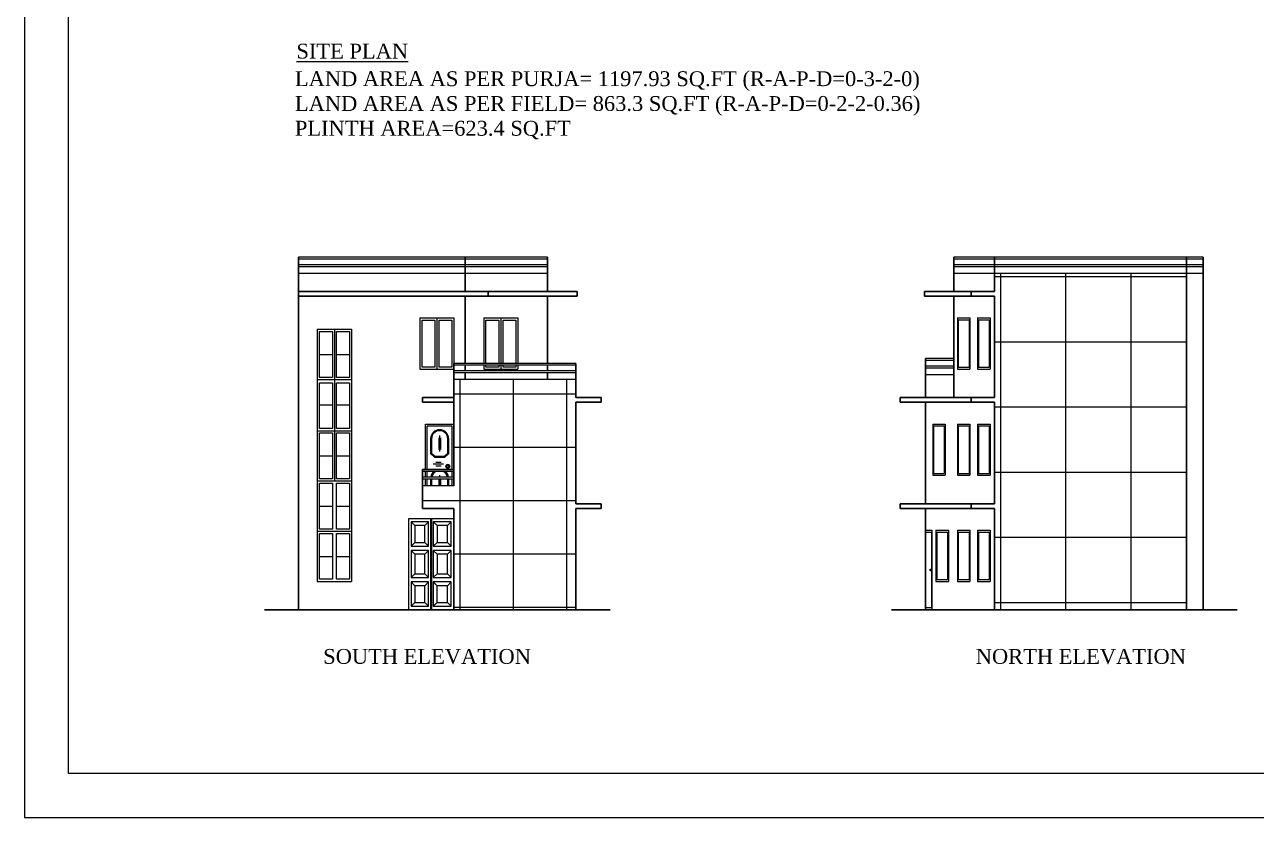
# Model space of a CAD drawing. Header units: inches. Extents: x 45643 to 67490, y -6777 to -1282.
# Drawn here: x 58262 to 59561, y -5508 to -4671 of the extents above; entities that cross this region are included whole.
import ezdxf

# ---------------------------------------------------------------- set-up
doc = ezdxf.new("R2010")
doc.units = ezdxf.units.IN
doc.header["$MEASUREMENT"] = 0
for name, color, linetype, lineweight in [('1', 7, 'Continuous', 25), ('A_hatch', 253, 'Continuous', 5), ('ELE1', 3, 'Continuous', 9), ('ELEVATION', 6, 'Continuous', 30)]:
    doc.layers.add(name, color=color, linetype=linetype, lineweight=lineweight)
doc.styles.get("Standard").update_dxf_attribs({"font": 'times.ttf'})

msp = doc.modelspace()

# ---------------------------------------------------------------- hatches: boundary and pattern name
at = {"layer": 'A_hatch', "ltscale": 5}
h = msp.add_hatch(dxfattribs=at)
h.set_pattern_fill('ANSI37', color=11, scale=550, angle=45)
h.set_pattern_definition([(90, (-3752.6, -5280.86), (-68.75, 0), []), (180, (-3752.6, -5280.86), (-7e-15, -68.75), [])])
h.paths.add_polyline_path([(59284.5, -5176.7), (59260.1, -5176.7), (59260.1, -5181.7), (59284.5, -5181.7), (59284.5, -5288.7), (59487.2, -5288.7), (59487.2, -4933.7), (59284.5, -4933.7), (59284.5, -4952.7), (59260.1, -4952.7), (59260.1, -4957.7), (59284.5, -4957.7), (59284.5, -5064.7), (59260.1, -5064.7), (59260.1, -5069.7), (59284.5, -5069.7)])
h = msp.add_hatch(dxfattribs=at)
h.set_pattern_fill('ANSI37', color=11, scale=450, angle=45)
h.set_pattern_definition([(90, (-2366.38, -5285.86), (-56.25, 0), []), (180, (-2366.38, -5285.86), (-7e-15, -56.25), [])])
h.paths.add_polyline_path([(58843.4, -5069.7), (58870.1, -5069.7), (58870.1, -5064.7), (58843.4, -5064.7), (58843.4, -5045.7), (58714.7, -5045.7), (58714.7, -5059.7), (58714.7, -5157.7), (58709.2, -5157.7), (58709.2, -5157.7), (58708.2, -5157.7), (58686.7, -5157.7), (58686.7, -5157.7), (58684.7, -5157.7), (58681.7, -5157.7), (58681.7, -5181.7), (58714.7, -5181.7), (58714.7, -5288.7), (58843.4, -5288.7), (58843.4, -5181.7), (58870.1, -5181.7), (58870.1, -5176.7), (58843.4, -5176.7)])

# ---------------------------------------------------------------- linework, layer by layer
at = {"color": 5}
for p, q in [((58678.7, -4980.7), (58714.7, -4980.7)), ((58678.7, -4980.7), (58678.7, -5034.7)), ((58696.7, -4980.7), (58696.7, -5034.7)), ((58714.7, -4980.7), (58714.7, -5034.7)), ((58746.1, -4980.7), (58782.1, -4980.7)), ((58746.1, -4980.7), (58746.1, -5028.7)), ((58764.1, -4980.7), (58764.1, -5028.7)), ((58782.1, -4980.7), (58782.1, -5028.7)), ((59245.5, -4980.7), (59258.8, -4980.7)), ((59245.5, -4980.7), (59245.5, -5034.7)), ((59246.5, -4982.7), (59257.8, -4982.7)), ((59246.5, -4982.7), (59246.5, -5032.7)), ((59257.8, -4982.7), (59257.8, -5032.7)), ((59258.8, -4980.7), (59258.8, -5034.7)), ((59266.8, -4980.7), (59280, -4980.7)), ((59266.8, -4980.7), (59266.8, -5034.7)), ((59267.8, -4982.7), (59279, -4982.7)), ((59267.8, -4982.7), (59267.8, -5032.7)), ((59279, -4982.7), (59279, -5032.7)), ((59280, -4980.7), (59280, -5034.7)), ((58570.7, -4992.7), (58588.7, -4992.7)), ((58570.7, -4992.7), (58589.7, -4992.7)), ((58570.7, -4992.7), (58606.7, -4992.7)), ((58570.7, -4992.7), (58570.7, -5081.7)), ((58588.7, -4992.7), (58588.7, -5045.7)), ((58606.7, -4992.7), (58606.7, -5081.7)), ((58573.1, -5019.3), (58586.6, -5019.3)), ((58591.1, -5019.3), (58604.6, -5019.3)), ((58678.7, -5034.7), (58714.7, -5034.7)), ((58746.1, -5030.7), (58746.1, -5034.7)), ((58746.1, -5034.7), (58782.1, -5034.7)), ((58764.1, -5030.7), (58764.1, -5034.7)), ((58782.1, -5030.7), (58782.1, -5034.7)), ((59245.5, -5034.7), (59258.8, -5034.7)), ((59246.5, -5032.7), (59257.8, -5032.7)), ((59266.8, -5034.7), (59280, -5034.7)), ((59267.8, -5032.7), (59279, -5032.7)), ((58570.7, -5045.7), (58606.7, -5045.7)), ((58588.7, -5046.7), (58588.7, -5081.7)), ((58573.1, -5072.3), (58586.6, -5072.3)), ((58591.1, -5072.3), (58604.6, -5072.3)), ((58570.7, -5081.7), (58570.7, -5100.7)), ((58588.7, -5081.7), (58588.7, -5099.7)), ((58606.7, -5081.7), (58606.7, -5100.7)), ((58570.7, -5099.7), (58606.7, -5099.7)), ((58570.7, -5099.7), (58570.7, -5258.7)), ((58588.7, -5099.7), (58588.7, -5152.7)), ((58606.7, -5099.7), (58606.7, -5258.7)), ((59219.5, -5092.7), (59232.7, -5092.7)), ((59219.5, -5092.7), (59219.5, -5146.7)), ((59220.5, -5094.7), (59231.7, -5094.7)), ((59220.5, -5094.7), (59220.5, -5144.7)), ((59231.7, -5094.7), (59231.7, -5144.7)), ((59232.7, -5092.7), (59232.7, -5146.7)), ((59245.5, -5092.7), (59258.8, -5092.7)), ((59245.5, -5092.7), (59245.5, -5146.7)), ((59246.5, -5094.7), (59257.8, -5094.7)), ((59246.5, -5094.7), (59246.5, -5144.7)), ((59257.8, -5094.7), (59257.8, -5144.7)), ((59258.8, -5092.7), (59258.8, -5146.7)), ((59266.8, -5092.7), (59280, -5092.7)), ((59266.8, -5092.7), (59266.8, -5146.7)), ((59267.8, -5094.7), (59279, -5094.7)), ((59267.8, -5094.7), (59267.8, -5144.7)), ((59279, -5094.7), (59279, -5144.7)), ((59280, -5092.7), (59280, -5146.7)), ((58573.1, -5126.3), (58586.6, -5126.3)), ((58591.1, -5126.3), (58604.6, -5126.3)), ((58570.7, -5152.7), (58606.7, -5152.7)), ((59219.5, -5146.7), (59232.7, -5146.7)), ((59220.5, -5144.7), (59231.7, -5144.7)), ((59245.5, -5146.7), (59258.8, -5146.7)), ((59246.5, -5144.7), (59257.8, -5144.7)), ((59266.8, -5146.7), (59280, -5146.7)), ((59267.8, -5144.7), (59279, -5144.7)), ((58573.1, -5179.3), (58586.6, -5179.3)), ((58591.1, -5179.3), (58604.6, -5179.3)), ((58570.7, -5205.7), (58606.7, -5205.7)), ((59222.7, -5204.7), (59236, -5204.7)), ((59222.7, -5204.7), (59222.7, -5258.7)), ((59223.7, -5206.7), (59235, -5206.7)), ((59223.7, -5206.7), (59223.7, -5256.7)), ((59235, -5206.7), (59235, -5256.7)), ((59236, -5204.7), (59236, -5258.7)), ((59245.5, -5204.7), (59258.8, -5204.7)), ((59245.5, -5204.7), (59245.5, -5258.7)), ((59246.5, -5206.7), (59257.8, -5206.7)), ((59246.5, -5206.7), (59246.5, -5256.7)), ((59257.8, -5206.7), (59257.8, -5256.7)), ((59258.8, -5204.7), (59258.8, -5258.7)), ((59266.8, -5204.7), (59280, -5204.7)), ((59266.8, -5204.7), (59266.8, -5258.7)), ((59267.8, -5206.7), (59279, -5206.7)), ((59267.8, -5206.7), (59267.8, -5256.7)), ((59279, -5206.7), (59279, -5256.7)), ((59280, -5204.7), (59280, -5258.7)), ((58573.1, -5232.3), (58586.6, -5232.3)), ((58591.1, -5232.3), (58604.6, -5232.3)), ((58570.7, -5258.7), (58606.7, -5258.7)), ((59222.7, -5258.7), (59236, -5258.7)), ((59223.7, -5256.7), (59235, -5256.7)), ((59245.5, -5258.7), (59258.8, -5258.7)), ((59246.5, -5256.7), (59257.8, -5256.7)), ((59266.8, -5258.7), (59280, -5258.7)), ((59267.8, -5256.7), (59279, -5256.7))]:
    msp.add_line(p, q, dxfattribs=at)
at = {"color": 40, "ltscale": 5}
for p, q in [((58690.2, -5108.2), (58690.2, -5123.7)), ((58691.2, -5108.2), (58691.2, -5123.3)), ((58698.7, -5107.1), (58698.7, -5119.4)), ((58699.7, -5104.7), (58699.7, -5121.7)), ((58700.7, -5107.1), (58700.7, -5119.4)), ((58708.2, -5123.3), (58708.2, -5108.2)), ((58709.2, -5123.7), (58709.2, -5108.2)), ((58694.2, -5127.7), (58690.2, -5123.7)), ((58694.6, -5126.7), (58691.2, -5123.3)), ((58694.2, -5127.7), (58705.2, -5127.7)), ((58694.2, -5127.7), (58705.2, -5127.7)), ((58694.6, -5126.7), (58704.8, -5126.7)), ((58704.8, -5126.7), (58708.2, -5123.3)), ((58705.2, -5127.7), (58709.2, -5123.7)), ((58693, -5134.8), (58703.8, -5134.8)), ((58695.6, -5132.8), (58701.4, -5132.8)), ((58695.6, -5136.8), (58701.4, -5136.8)), ((58690.2, -5150.7), (58690.2, -5151.7)), ((58690.2, -5150.7), (58690.2, -5157.7)), ((58691.2, -5150.7), (58691.2, -5151.7)), ((58691.2, -5150.7), (58691.2, -5157.7)), ((58698.7, -5150.7), (58698.7, -5151.7)), ((58698.7, -5150.7), (58698.7, -5157.7)), ((58699.7, -5146.7), (58699.7, -5148.7)), ((58699.7, -5150.7), (58699.7, -5151.7)), ((58699.7, -5150.7), (58699.7, -5157.7)), ((58700.7, -5150.7), (58700.7, -5151.7)), ((58700.7, -5150.7), (58700.7, -5157.7)), ((58708.2, -5157.7), (58708.2, -5150.7)), ((58708.2, -5151.7), (58708.2, -5150.7)), ((58709.2, -5157.7), (58709.2, -5150.7)), ((58709.2, -5151.7), (58709.2, -5150.7)), ((58714.7, -5192.7), (58666.7, -5192.7)), ((58666.7, -5192.7), (58666.7, -5288.7)), ((58690, -5192.7), (58690, -5288.7)), ((58691, -5192.7), (58691, -5288.7)), ((58714.7, -5192.7), (58714.7, -5288.7)), ((58669.7, -5195.8), (58669.7, -5221.5)), ((58669.7, -5195.8), (58673.7, -5199.7)), ((58688.1, -5195.8), (58669.7, -5195.8)), ((58673.7, -5199.7), (58673.7, -5217.5)), ((58684.2, -5199.7), (58673.7, -5199.7)), ((58688.1, -5195.8), (58684.2, -5199.7)), ((58684.2, -5217.5), (58684.2, -5199.7)), ((58688.1, -5221.5), (58688.1, -5195.8)), ((58693, -5195.8), (58693, -5221.5)), ((58693, -5195.8), (58696.9, -5199.7)), ((58711.8, -5195.8), (58693, -5195.8)), ((58696.9, -5199.7), (58696.9, -5217.5)), ((58707.8, -5199.7), (58696.9, -5199.7)), ((58711.8, -5195.8), (58707.8, -5199.7)), ((58707.8, -5217.5), (58707.8, -5199.7)), ((58711.8, -5221.5), (58711.8, -5195.8)), ((58673.7, -5217.5), (58669.7, -5221.5)), ((58673.7, -5217.5), (58684.2, -5217.5)), ((58684.2, -5217.5), (58688.1, -5221.5)), ((58696.9, -5217.5), (58693, -5221.5)), ((58696.9, -5217.5), (58707.8, -5217.5)), ((58707.8, -5217.5), (58711.8, -5221.5)), ((58669.7, -5221.5), (58688.1, -5221.5)), ((58669.7, -5226.1), (58669.7, -5254.7)), ((58669.7, -5226.1), (58673.7, -5230)), ((58688.1, -5226.1), (58669.7, -5226.1)), ((58673.7, -5230), (58673.7, -5250.8)), ((58684.2, -5230), (58673.7, -5230)), ((58688.1, -5226.1), (58684.2, -5230)), ((58684.2, -5250.8), (58684.2, -5230)), ((58688.1, -5254.7), (58688.1, -5226.1)), ((58693, -5221.5), (58711.8, -5221.5)), ((58693, -5226.1), (58693, -5254.7)), ((58693, -5226.1), (58696.9, -5230)), ((58711.8, -5226.1), (58693, -5226.1)), ((58696.9, -5230), (58696.9, -5250.8)), ((58707.8, -5230), (58696.9, -5230)), ((58711.8, -5226.1), (58707.8, -5230)), ((58707.8, -5250.8), (58707.8, -5230)), ((58711.8, -5254.7), (58711.8, -5226.1)), ((58673.7, -5250.8), (58669.7, -5254.7)), ((58669.7, -5254.7), (58688.1, -5254.7)), ((58669.7, -5259.3), (58669.7, -5285)), ((58669.7, -5259.3), (58673.7, -5263.2)), ((58688.1, -5259.3), (58669.7, -5259.3)), ((58673.7, -5250.8), (58684.2, -5250.8)), ((58684.2, -5250.8), (58688.1, -5254.7)), ((58688.1, -5259.3), (58684.2, -5263.2)), ((58688.1, -5285), (58688.1, -5259.3)), ((58696.9, -5250.8), (58693, -5254.7)), ((58693, -5254.7), (58711.8, -5254.7)), ((58693, -5259.3), (58693, -5285)), ((58693, -5259.3), (58696.9, -5263.2)), ((58711.8, -5259.3), (58693, -5259.3)), ((58696.9, -5250.8), (58707.8, -5250.8)), ((58707.8, -5250.8), (58711.8, -5254.7)), ((58711.8, -5259.3), (58707.8, -5263.2)), ((58711.8, -5285), (58711.8, -5259.3)), ((58673.7, -5263.2), (58673.7, -5281)), ((58684.2, -5263.2), (58673.7, -5263.2)), ((58684.2, -5281), (58684.2, -5263.2)), ((58707.8, -5263.2), (58696.9, -5263.2)), ((58696.9, -5281), (58696.9, -5263.2)), ((58707.8, -5281), (58707.8, -5263.2)), ((58673.7, -5281), (58669.7, -5285)), ((58669.7, -5285), (58688.1, -5285)), ((58673.7, -5281), (58684.2, -5281)), ((58684.2, -5281), (58688.1, -5285)), ((58696.9, -5281), (58693, -5285)), ((58693, -5285), (58711.8, -5285)), ((58696.9, -5281), (58707.8, -5281)), ((58707.8, -5281), (58711.8, -5285)), ((58666.7, -5288.7), (58714.7, -5288.7)), ((58714.7, -5288.7), (58667.1, -5288.7))]:
    msp.add_line(p, q, dxfattribs=at)
at = {"color": 5}
for points in [[(58681.1, -4983.1), (58694.6, -4983.1), (58694.6, -5032.5), (58681.1, -5032.5)], [(58699.1, -4983.1), (58712.6, -4983.1), (58712.6, -5032.5), (58699.1, -5032.5)], [(58573.1, -4995.1), (58586.6, -4995.1), (58586.6, -5043.5), (58573.1, -5043.5)], [(58591.1, -4995.1), (58604.6, -4995.1), (58604.6, -5043.5), (58591.1, -5043.5)], [(58573.1, -5102.1), (58586.6, -5102.1), (58586.6, -5150.5), (58573.1, -5150.5)], [(58591.1, -5102.1), (58604.6, -5102.1), (58604.6, -5150.5), (58591.1, -5150.5)], [(58573.1, -5155.1), (58586.6, -5155.1), (58586.6, -5203.5), (58573.1, -5203.5)], [(58591.1, -5155.1), (58604.6, -5155.1), (58604.6, -5203.5), (58591.1, -5203.5)], [(58573.1, -5208.1), (58586.6, -5208.1), (58586.6, -5256.5), (58573.1, -5256.5)], [(58591.1, -5208.1), (58604.6, -5208.1), (58604.6, -5256.5), (58591.1, -5256.5)]]:
    msp.add_lwpolyline(points, close=True, dxfattribs=at)
for points in [[(58748.5, -5028.7), (58748.5, -4983.1), (58762, -4983.1), (58762, -5028.7)], [(58766.5, -5028.7), (58766.5, -4983.1), (58780, -4983.1), (58780, -5028.7)], [(58762, -5030.7), (58762, -5032.5), (58748.5, -5032.5), (58748.5, -5030.7)], [(58780, -5030.7), (58780, -5032.5), (58766.5, -5032.5), (58766.5, -5030.7)], [(58573.1, -5081.7), (58573.1, -5049.1), (58586.6, -5049.1), (58586.6, -5081.7)], [(58591.1, -5081.7), (58591.1, -5049.1), (58604.6, -5049.1), (58604.6, -5081.7)], [(58586.6, -5081.7), (58586.6, -5097.5), (58573.1, -5097.5), (58573.1, -5081.7)], [(58604.6, -5081.7), (58604.6, -5097.5), (58591.1, -5097.5), (58591.1, -5081.7)]]:
    msp.add_lwpolyline(points, dxfattribs=at)
at = {"color": 40, "ltscale": 5}
for centre, radius, start, end in [((58699.7, -5108.2), 9.5, 0, 180), ((58699.7, -5108.2), 8.5, 0, 180), ((58699.7, -5150.2), 9.5, 127.8636, 170.9153), ((58699.7, -5150.2), 8.5, 118.0725, 169.8358), ((58699.7, -5150.2), 9.5, 127.8636, 136.8264), ((58699.7, -5150.2), 8.5, 118.0725, 130.1192), ((58699.7, -5150.2), 8.5, 10.1642, 61.9275), ((58699.7, -5150.2), 8.5, 49.8808, 61.9275), ((58699.7, -5150.2), 9.5, 9.0847, 52.1364), ((58699.7, -5150.2), 9.5, 43.1736, 52.1364)]:
    msp.add_arc(centre, radius, start, end, dxfattribs=at)
at = {"layer": '1', "color": 11, "ltscale": 5}
for p, q in [((58813.5, -4916.7), (58550.9, -4916.7)), ((58813.5, -4918.7), (58550.9, -4918.7)), ((59504.5, -4916.7), (59241.9, -4916.7)), ((59504.5, -4918.7), (59241.9, -4918.7)), ((58813.5, -4924.7), (58550.9, -4924.7)), ((58813.5, -4926.7), (58550.9, -4926.7)), ((58813.5, -4933.7), (58550.9, -4933.7)), ((59504.5, -4924.7), (59241.9, -4924.7)), ((59504.5, -4926.7), (59241.9, -4926.7)), ((59504.5, -4933.7), (59241.9, -4933.7)), ((59241.9, -5023.7), (59211.9, -5023.7)), ((58843.4, -5028.7), (58714.7, -5028.7)), ((58843.4, -5030.7), (58714.7, -5030.7)), ((58843.4, -5036.7), (58714.7, -5036.7)), ((59241.9, -5025.7), (59211.9, -5025.7)), ((59241.9, -5031.7), (59211.9, -5031.7)), ((59241.9, -5033.7), (59211.9, -5033.7)), ((58843.4, -5038.7), (58714.7, -5038.7)), ((58843.4, -5045.7), (58714.7, -5045.7)), ((59241.9, -5040.7), (59211.9, -5040.7)), ((58714.7, -5140.7), (58681.7, -5140.7)), ((58714.7, -5142.7), (58681.7, -5142.7)), ((58714.7, -5148.7), (58681.7, -5148.7)), ((58714.7, -5150.7), (58681.7, -5150.7)), ((58714.7, -5157.7), (58681.7, -5157.7))]:
    msp.add_line(p, q, dxfattribs=at)
at = {"layer": '1', "color": 2, "ltscale": 5}
for points in [[(58684.7, -5140.7), (58684.7, -5092.7), (58714.7, -5092.7), (58714.7, -5140.7)], [(58686.7, -5140.7), (58686.7, -5094.7), (58712.7, -5094.7), (58712.7, -5140.7)], [(58684.7, -5148.7), (58684.7, -5142.7)], [(58684.7, -5157.7), (58684.7, -5150.7)], [(58686.7, -5148.7), (58686.7, -5142.7)], [(58686.7, -5143.7), (58686.7, -5142.7)], [(58686.7, -5157.7), (58686.7, -5150.7)], [(58686.7, -5151.7), (58686.7, -5150.7)], [(58712.7, -5142.7), (58712.7, -5143.7)], [(58712.7, -5142.7), (58712.7, -5148.7)], [(58712.7, -5150.7), (58712.7, -5151.7)], [(58712.7, -5150.7), (58712.7, -5157.7)], [(58714.7, -5142.7), (58714.7, -5148.7)], [(58714.7, -5150.7), (58714.7, -5157.7)]]:
    msp.add_lwpolyline(points, dxfattribs=at)
for points in [[(59211.9, -5204.7), (59218.7, -5204.7), (59218.7, -5288.7), (59211.9, -5288.7)], [(59218.3, -5286.7), (59212.3, -5286.7), (59212.3, -5206.7), (59218.3, -5206.7)]]:
    msp.add_lwpolyline(points, close=True, dxfattribs=at)
at = {"layer": '1', "color": 21, "ltscale": 5}
for radius in [2.07, 1.19]:
    msp.add_circle((58708.3, -5137.3), radius, dxfattribs=at)
at = {"layer": 'Defpoints'}
msp.add_lwpolyline([(61439.7, -3259.7), (58262.1, -3259.7), (58262.1, -5507.7), (61439.7, -5507.7)], close=True, dxfattribs=at)
at = {"layer": 'ELE1'}
msp.add_lwpolyline([(58308.5, -3306), (61393.4, -3306), (61393.4, -5461.4), (58308.5, -5461.4)], close=True, dxfattribs=at)
at = {"layer": 'ELEVATION'}
for p, q in [((58550.9, -4952.7), (58550.9, -4916.7)), ((58726.7, -4952.7), (58726.7, -4916.7)), ((58813.5, -4952.7), (58813.5, -4916.7)), ((59241.9, -4952.7), (59241.9, -4916.7)), ((59284.5, -4952.7), (59284.5, -4916.7)), ((59487.2, -5288.7), (59487.2, -4916.7)), ((59504.5, -5288.7), (59504.5, -4916.7)), ((58550.9, -4952.7), (58844.7, -4952.7)), ((58550.9, -5064.7), (58550.9, -4952.7)), ((58550.9, -4957.7), (58844.7, -4957.7)), ((58726.7, -4957.7), (58726.7, -5028.7)), ((58750.7, -4952.7), (58750.7, -4957.7)), ((58813.5, -5028.7), (58813.5, -4957.7)), ((58844.7, -4957.7), (58844.7, -4952.7)), ((59210.7, -4952.7), (59284.5, -4952.7)), ((59210.7, -4957.7), (59210.7, -4952.7)), ((59210.7, -4957.7), (59284.5, -4957.7)), ((59241.9, -4957.7), (59241.9, -5064.7)), ((59260.1, -4957.7), (59260.1, -4952.7)), ((59284.5, -5064.7), (59284.5, -4957.7)), ((59211.9, -5064.7), (59211.9, -5023.7)), ((59211.9, -5064.7), (59211.9, -5023.7)), ((58714.7, -5157.7), (58714.7, -5028.7)), ((58714.7, -5064.7), (58714.7, -5028.7)), ((58726.7, -5030.7), (58726.7, -5036.7)), ((58813.5, -5036.7), (58813.5, -5030.7)), ((58843.4, -5064.7), (58843.4, -5028.7)), ((58726.7, -5038.7), (58726.7, -5045.7)), ((58813.5, -5045.7), (58813.5, -5038.7)), ((58550.9, -5176.7), (58550.9, -5064.7)), ((58681.7, -5064.7), (58714.7, -5064.7)), ((58681.7, -5064.7), (58681.7, -5069.7)), ((58681.7, -5069.7), (58714.7, -5069.7)), ((58843.4, -5064.7), (58870.1, -5064.7)), ((58870.1, -5069.7), (58843.4, -5069.7)), ((58843.4, -5176.7), (58843.4, -5069.7)), ((58870.1, -5064.7), (58870.1, -5069.7)), ((59185.3, -5064.7), (59284.5, -5064.7)), ((59185.3, -5069.7), (59185.3, -5064.7)), ((59185.3, -5069.7), (59284.5, -5069.7)), ((59211.9, -5176.7), (59211.9, -5069.7)), ((59260.1, -5064.7), (59260.1, -5069.7)), ((59284.5, -5176.7), (59284.5, -5069.7)), ((58681.7, -5176.7), (58681.7, -5140.7)), ((58681.7, -5181.7), (58681.7, -5140.7)), ((58681.7, -5140.7), (58714.7, -5140.7)), ((58550.9, -5288.7), (58550.9, -5176.7)), ((58843.4, -5176.7), (58870.1, -5176.7)), ((58870.1, -5176.7), (58870.1, -5181.7)), ((59185.3, -5176.7), (59284.5, -5176.7)), ((59185.3, -5181.7), (59185.3, -5176.7)), ((59260.1, -5181.7), (59260.1, -5176.7)), ((58681.7, -5181.7), (58714.7, -5181.7)), ((58714.7, -5288.7), (58714.7, -5181.7)), ((58843.4, -5288.7), (58843.4, -5181.7)), ((58870.1, -5181.7), (58843.4, -5181.7)), ((59185.3, -5181.7), (59284.5, -5181.7)), ((59211.9, -5288.7), (59211.9, -5181.7)), ((59284.5, -5288.7), (59284.5, -5181.7)), ((58550.9, -5288.7), (58514.9, -5288.7)), ((58550.9, -5288.7), (58843.4, -5288.7)), ((58843.4, -5288.7), (58879.4, -5288.7)), ((59211.9, -5288.7), (59175.9, -5288.7)), ((59211.9, -5288.7), (59504.5, -5288.7)), ((59504.5, -5288.7), (59540.5, -5288.7))]:
    msp.add_line(p, q, dxfattribs=at)
for radius in [0.626, 0.126]:
    msp.add_circle((59217.2, -5246.7), radius, dxfattribs=at)

# ---------------------------------------------------------------- texts
at = {"char_height": 15.677}
for s, insert, width, attachment_point in [('{\\fTimes New Roman|b0|i0|c0|p18;\\LSITE PLAN}', (58548.7, -4691.4), 3988.78, 1), ('{\\fTimes New Roman|b0|i0|c0|p18;LAND AREA AS PER PURJA= 1197.93 SQ.FT (R-A-P-D=0-3-2-0)\\PLAND AREA AS PER FIELD= 863.3 SQ.FT (R-A-P-D=0-2-2-0.36)\\PPLINTH AREA=623.4 SQ.FT}', (58547.1, -4720.5), 732.507, 1), ('{\\fTimes New Roman|b0|i0|c0|p18;SOUTH ELEVATION}', (58795.9, -5330), 236.131, 3), ('{\\fTimes New Roman|b0|i0|c0|p18;NORTH ELEVATION}', (59486.5, -5330), 236.131, 3)]:
    msp.add_mtext(s, dxfattribs=dict(at, insert=insert, width=width, attachment_point=attachment_point))

doc.saveas('drawing.dxf')
